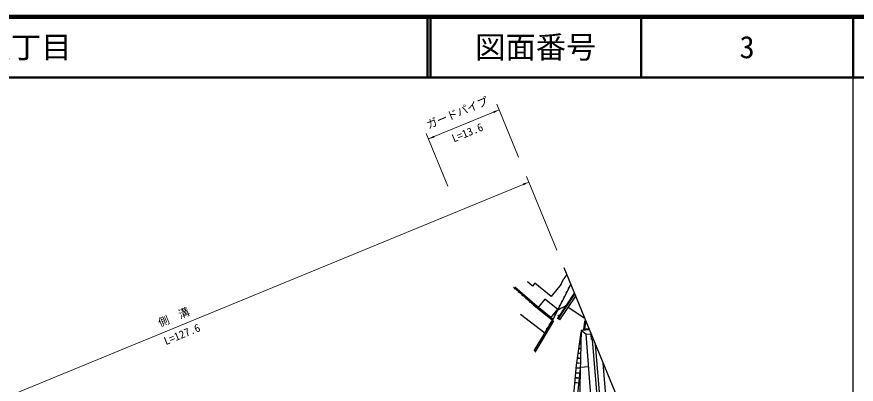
# Model space of a CAD drawing. Units: millimetres, scale not verified. Extents: x 40000 to 680000, y 20000 to 380000.
# Drawn here: x 440996 to 579500, y 319403 to 380000 of the extents above; entities that cross this region are included whole.
import ezdxf
from ezdxf.enums import TextEntityAlignment as Align

# ---------------------------------------------------------------- set-up
doc = ezdxf.new("R2010")
doc.units = ezdxf.units.MM
doc.header["$LTSCALE"] = 1000
for name, color, linetype, lineweight in [('M-BGD', 7, 'Continuous', 25), ('M-BMK-OTRS', 5, 'Continuous', 25), ('M-STR-HTXT', 7, 'Continuous', 13), ('M-TTL', 2, 'Continuous', 140), ('M-TTL-BAND', 7, 'Continuous', 25), ('M-TTL-LINE', 7, 'Continuous', 50)]:
    doc.layers.add(name, color=color, linetype=linetype, lineweight=lineweight)
doc.layers.add('M-TTL-TXT', color=7, linetype='Continuous')
doc.styles.add('ＭＳ ゴシック', font='')
doc.styles.get('ＭＳ ゴシック').set_extended_font_data('MS Gothic')

# ---------------------------------------------------------------- blocks, each defined once
blk = doc.blocks.new('filled_arrow')
at = {"color": 0, "linetype": 'Continuous', "lineweight": -2}
blk.add_solid([(7.5, 1.25), (0, 0), (7.5, -1.25)], dxfattribs=at)

msp = doc.modelspace()

# ---------------------------------------------------------------- linework, layer by layer
at = {"layer": 'M-BGD'}
for p, q in [((530831, 335900), (531231, 336864)), ((531751, 337501), (531231, 336864)), ((523175, 335185), (523077, 335071)), ((523154, 335467), (526463, 332602)), ((526090, 335575), (525248, 336263)), ((526470, 336040), (526090, 335575)), ((529154, 333847), (526470, 336040)), ((530831, 335900), (529154, 333847)), ((529524, 330122), (532428, 335856)), ((532111, 335229), (531977, 335297)), ((523807, 334637), (523709, 334524)), ((524439, 334090), (524341, 333977)), ((530264, 330248), (533031, 334391)), ((530597, 330025), (533214, 333945)), ((530621, 330574), (533080, 334272)), ((531372, 333770), (531238, 333838)), ((531741, 334500), (531607, 334567)), ((525071, 333543), (524973, 333430)), ((525703, 332996), (525605, 332882)), ((526335, 332448), (526239, 332333)), ((526463, 332602), (527063, 332116)), ((528135, 333445), (526938, 331960)), ((530193, 331786), (528135, 333445)), ((531002, 333040), (530868, 333108)), ((527101, 331828), (527006, 331711)), ((527063, 332116), (529117, 330451)), ((527866, 331208), (527772, 331091)), ((530193, 331786), (528992, 330296)), ((530263, 331581), (530129, 331649)), ((530632, 332311), (530499, 332379)), ((534745, 330225), (531969, 332080)), ((528101, 327821), (524106, 330872)), ((528101, 327821), (529398, 329967)), ((528632, 330587), (528538, 330471)), ((529117, 330451), (529524, 330122)), ((529398, 329967), (529250, 329941)), ((529398, 329967), (529524, 330122)), ((529398, 329967), (529569, 329863)), ((529893, 330852), (529759, 330919)), ((530161, 330279), (530136, 330296)), ((530208, 330260), (530161, 330279)), ((530275, 330251), (530208, 330260)), ((530597, 330025), (530264, 330248)), ((530325, 330254), (530275, 330251)), ((530372, 330271), (530325, 330254)), ((530430, 330304), (530372, 330271)), ((530466, 330340), (530430, 330304)), ((530510, 330407), (530466, 330340)), ((530510, 330407), (530621, 330574)), ((534666, 329870), (534680, 329670)), ((528534, 328537), (528405, 328614)), ((528966, 329252), (528837, 329329)), ((534140, 328308), (533850, 316758)), ((534140, 328308), (535489, 328416)), ((534140, 328308), (534926, 327638)), ((534437, 328331), (534515, 328419)), ((534809, 329502), (534683, 328548)), ((535276, 328470), (534683, 328548)), ((534785, 328359), (534806, 328532)), ((535056, 329470), (534809, 329502)), ((534980, 329479), (534993, 329623)), ((535090, 328384), (535104, 328493)), ((535322, 328822), (535276, 328470)), ((535419, 328410), (535437, 328544)), ((526365, 324925), (528101, 327821)), ((533969, 326801), (533979, 326874)), ((534103, 326850), (533979, 326874)), ((534075, 327560), (534085, 327631)), ((534121, 327557), (534075, 327560)), ((534122, 327590), (534080, 327596)), ((534123, 327624), (534085, 327631)), ((534926, 327638), (535781, 327707)), ((537513, 295389), (534926, 327638)), ((535749, 327582), (535830, 327588)), ((535813, 326784), (535749, 327582)), ((533861, 326033), (533871, 326107)), ((534082, 326019), (533861, 326033)), ((534083, 326042), (533866, 326070)), ((534084, 326066), (533871, 326107)), ((534102, 326793), (533969, 326801)), ((534103, 326821), (533974, 326838)), ((536150, 326811), (535813, 326784)), ((538351, 297414), (535996, 326799)), ((538789, 297451), (536506, 325945)), ((533641, 324466), (533652, 324542)), ((534043, 324440), (533641, 324466)), ((534043, 324454), (533647, 324504)), ((534044, 324467), (533652, 324542)), ((533752, 325255), (533762, 325329)), ((534063, 325235), (533752, 325255)), ((534063, 325253), (533757, 325292)), ((534064, 325272), (533762, 325329)), ((533416, 322858), (533427, 322936)), ((534002, 322820), (533416, 322858)), ((534002, 322823), (533421, 322897)), ((534002, 322826), (533427, 322936)), ((533529, 323667), (533540, 323744)), ((534023, 323635), (533529, 323667)), ((534023, 323644), (533535, 323706)), ((534023, 323652), (533540, 323744)), ((539880, 296359), (537752, 322917)), ((533325, 322049), (533332, 322128)), ((533962, 322021), (533325, 322049)), ((533962, 322021), (533328, 322088)), ((533962, 322021), (533332, 322128)), ((533395, 316237), (533981, 321966)), ((533988, 322233), (535350, 322343)), ((537782, 322537), (537904, 322547)), ((533177, 320413), (533184, 320490)), ((533789, 320387), (533177, 320413)), ((533789, 320387), (533181, 320452)), ((533789, 320387), (533184, 320490)), ((533250, 321224), (533257, 321302)), ((533875, 321197), (533250, 321224)), ((533875, 321197), (533254, 321263)), ((533875, 321197), (533257, 321302)), ((533105, 319616), (533112, 319691)), ((533705, 319590), (533105, 319616)), ((533705, 319590), (533109, 319653)), ((533705, 319590), (533112, 319691))]:
    msp.add_line(p, q, dxfattribs=at)
for points in [[(522942, 335387), (526335, 332448), (529398, 329967)], [(531711, 332414), (531585, 332335), (531402, 332226), (531215, 332122), (531027, 332021), (530839, 331920), (530650, 331819), (530463, 331716), (530279, 331610)], [(529569, 329863), (528273, 327718), (526456, 324687)], [(534990, 329630), (534680, 329670), (534515, 328419), (534899, 328368)], [(533102, 316407), (532898, 317724), (533332, 322519), (534098, 327952), (534132, 327990)]]:
    msp.add_lwpolyline(points, dxfattribs=at)
msp.add_circle((530496, 330657), 150, dxfattribs=at)
at = {"layer": 'M-BMK-OTRS'}
msp.add_line((531281, 338645), (571000, 242108), dxfattribs=at)
at = {"layer": 'M-STR-HTXT'}
for p, q in [((508936, 359854), (520583, 364646)), ((523781, 356872), (520202, 365571)), ((512135, 352080), (508556, 360779)), ((530098, 341520), (525104, 353657)), ((409693, 305090), (525485, 352732))]:
    msp.add_line(p, q, dxfattribs=at)
at = {"layer": 'M-TTL'}
msp.add_line((680000, 380000), (40000, 380000), dxfattribs=at)
at = {"layer": 'M-TTL-BAND'}
msp.add_line((579000, 20000), (579000, 370000), dxfattribs=at)
at = {"layer": 'M-TTL-LINE'}
for p, q in [((508747, 380000), (508747, 370000)), ((509247, 380000), (509247, 370000)), ((543997, 380000), (543997, 370000)), ((579000, 380000), (579000, 370000)), ((40000, 370000), (680000, 370000))]:
    msp.add_line(p, q, dxfattribs=at)

# ---------------------------------------------------------------- block references
at = {"layer": 'M-STR-HTXT', "xscale": 133, "yscale": 133}
for p, rotation in [((520583, 364646), 202.4), ((508936, 359854), 22.4), ((525485, 352732), 202.4)]:
    msp.add_blockref('filled_arrow', p, dxfattribs=dict(at, rotation=rotation))

# ---------------------------------------------------------------- texts
at = {"layer": 'M-STR-HTXT', "style": 'ＭＳ ゴシック'}
for s, p in [('ガードパイプ', (508679, 362099)), ('側\u3000溝', (464399, 329440))]:
    msp.add_text(s, height=1320, rotation=22.365, dxfattribs=at).set_placement(p, align=Align.MIDDLE_LEFT)
for s, p in [('L=13.6', (515748, 359925)), ('L=127.6', (468649, 326661))]:
    msp.add_text(s, height=1320, rotation=22.365, dxfattribs=at).set_placement(p, align=Align.BOTTOM_CENTER)
at = {"layer": 'M-TTL-TXT', "style": 'ＭＳ ゴシック'}
msp.add_text('下関市安岡町八丁目', height=3666, dxfattribs=at).set_placement((405024, 375000), align=Align.MIDDLE_LEFT)
for s, p in [('図面番号', (526622, 375000)), ('3', (561497, 375000))]:
    msp.add_text(s, height=3666, dxfattribs=at).set_placement(p, align=Align.MIDDLE_CENTER)

doc.saveas('drawing.dxf')
